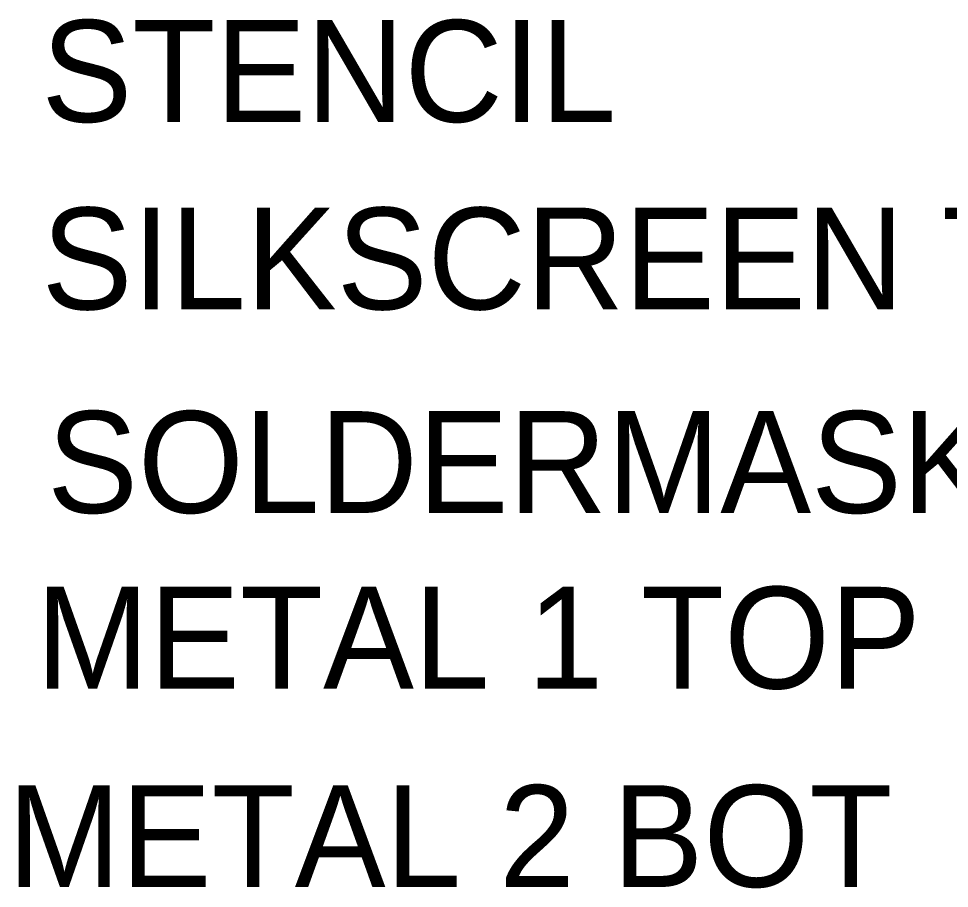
# Model space of a CAD drawing. Header units: millimetres. Extents: x -0.89 to 0.88, y -1.01 to 1.57.
# Drawn here: x -0.342 to 0.206, y 1.054 to 1.567 of the extents above; entities that cross this region are included whole.
import ezdxf

# ---------------------------------------------------------------- set-up
doc = ezdxf.new("R2010")
doc.units = ezdxf.units.MM
doc.header["$MEASUREMENT"] = 0
for name, color, linetype in [('BottomLayer', 5, 'Continuous'), ('TopLayer', 1, 'Continuous'), ('TopOverlay', 2, 'Continuous'), ('TopPaste', 8, 'Continuous'), ('TopSolder', 216, 'Continuous')]:
    doc.layers.add(name, color=color, linetype=linetype)

msp = doc.modelspace()

# ---------------------------------------------------------------- texts
at = {"layer": 'BottomLayer'}
msp.add_text('METAL 2 BOT', height=0.06, dxfattribs=at).set_placement((-0.34887, 1.05494))
at = {"layer": 'TopLayer'}
msp.add_text('METAL 1 TOP', height=0.06, dxfattribs=at).set_placement((-0.33216, 1.17187))
at = {"layer": 'TopOverlay'}
msp.add_text('SILKSCREEN TOP', height=0.06, dxfattribs=at).set_placement((-0.3287, 1.3954))
at = {"layer": 'TopPaste'}
msp.add_text('STENCIL', height=0.06, dxfattribs=at).set_placement((-0.32882, 1.50594))
at = {"layer": 'TopSolder'}
msp.add_text('SOLDERMASK TOP', height=0.06, dxfattribs=at).set_placement((-0.32547, 1.27543))

doc.saveas('drawing.dxf')
